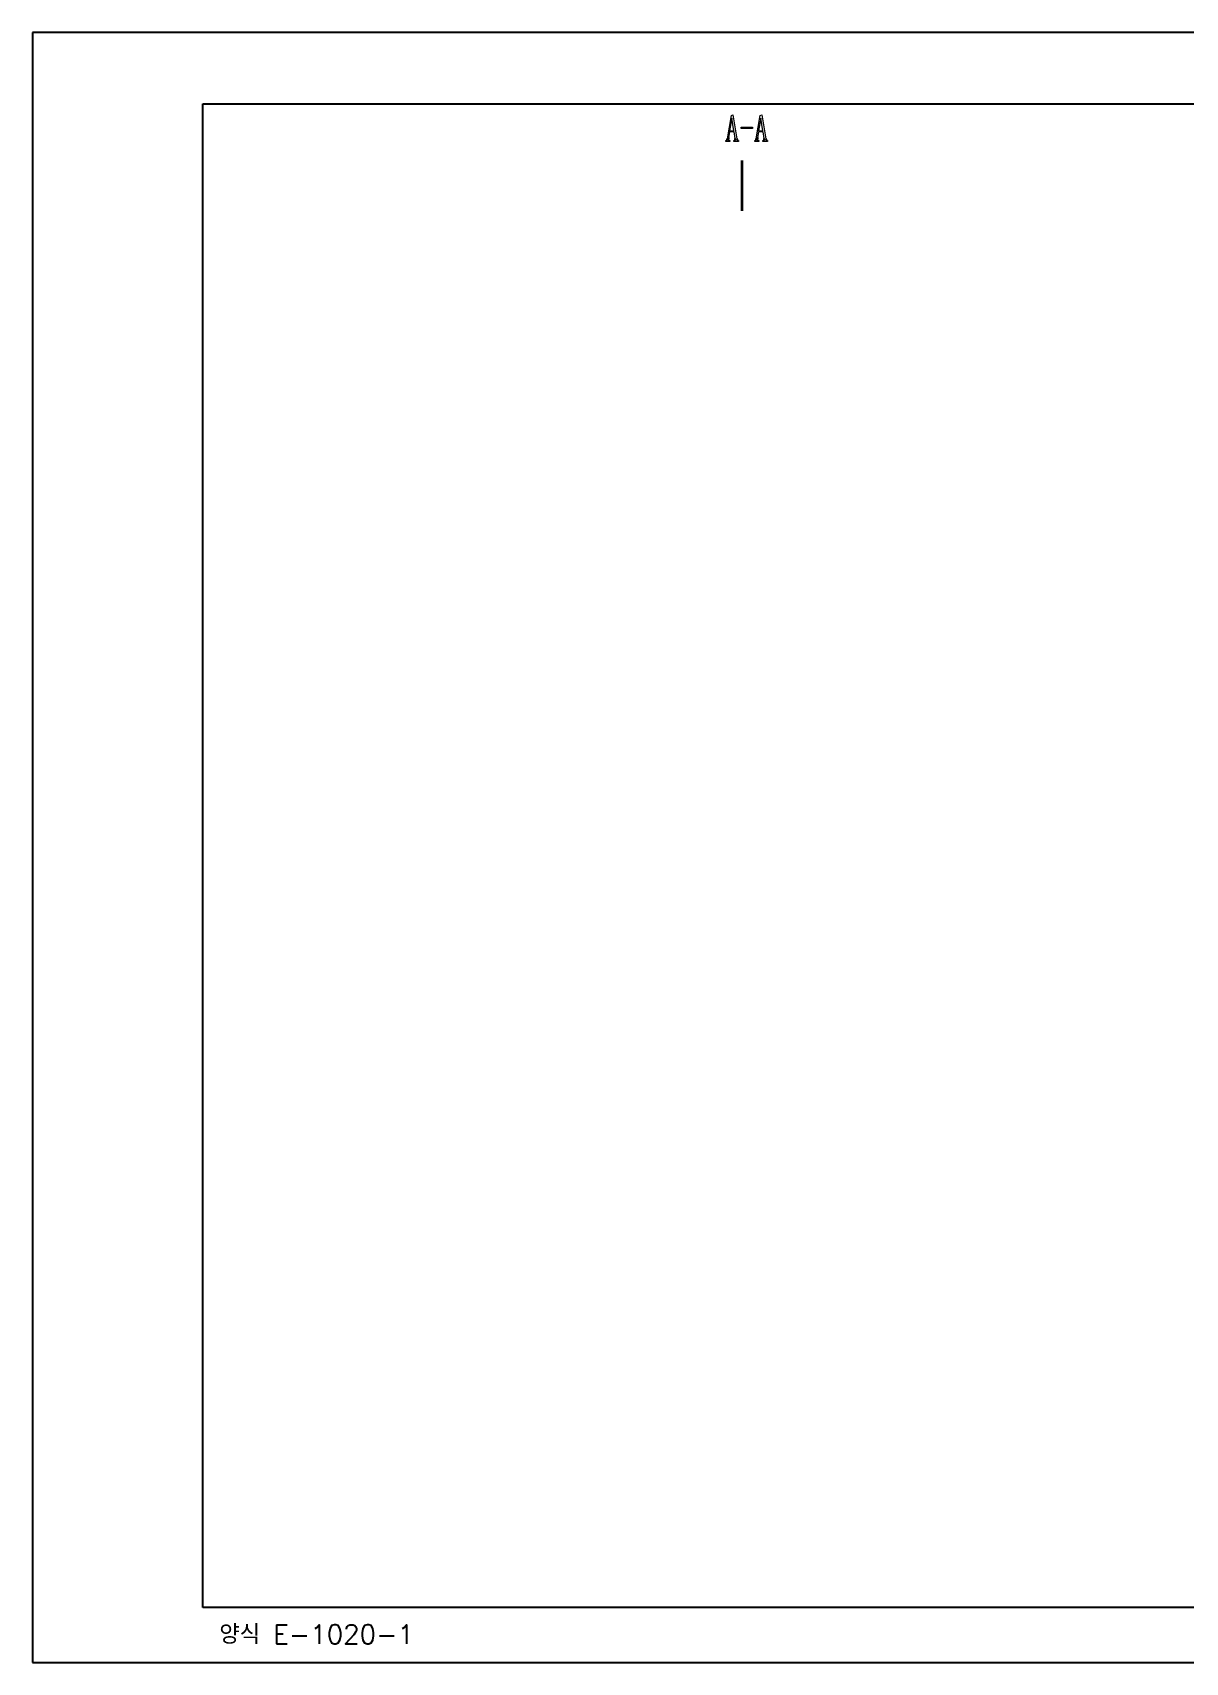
# Model space of a CAD drawing. Header units: millimetres. Extents: x -465 to -45, y 1 to 298.
# Drawn here: x -465 to -255, y 1.2 to 298.2 of the extents above; entities that cross this region are included whole.
import ezdxf

# ---------------------------------------------------------------- set-up
doc = ezdxf.new("R2010")
doc.units = ezdxf.units.MM
doc.header["$MEASUREMENT"] = 0
doc.layers.get('0').update_dxf_attribs({"linetype": 'CONTINUOUS'})
doc.layers.add('DWG', color=7, linetype='CONTINUOUS')
doc.layers.add('PDF_형상', color=7, linetype='CONTINUOUS')
doc.styles.add('GHS', font='ROMANS.shx', dxfattribs={"bigfont": 'GHS.shx'})

# ---------------------------------------------------------------- blocks, each defined once
blk = doc.blocks.new('BORDER')
for p, q in [((1, 1), (0, 1)), ((0, 1), (0, 0)), ((0, 0), (1, 0))]:
    blk.add_line(p, q)

msp = doc.modelspace()

# ---------------------------------------------------------------- linework, layer by layer
at = {"color": 4}
for p, q in [((-433.96703, 285.15421), (-55.96703, 285.15421)), ((-433.96703, 11.15421), (-433.96703, 285.15421)), ((-55.96703, 11.15421), (-433.96703, 11.15421))]:
    msp.add_line(p, q, dxfattribs=at)
at = {"layer": 'PDF_형상', "lineweight": 13}
for points in [[(-338.40109, 278.7762), (-337.67072, 283.05462), (-337.38788, 283.19425), (-336.67182, 278.7762)], [(-333.13094, 278.7762), (-332.40056, 283.05462), (-332.11772, 283.19425), (-331.40167, 278.7762)], [(-336.99405, 278.85855), (-337.18022, 280.09016), (-338.02516, 280.09016), (-338.19702, 279.02682)], [(-331.72389, 278.85855), (-331.91007, 280.09016), (-332.75501, 280.09016), (-332.92686, 279.02682)], [(-338.02516, 278.4683), (-337.97146, 278.4683), (-337.97146, 278.30002), (-338.66603, 278.30002), (-338.66603, 278.4683), (-338.60875, 278.4683)], [(-336.44627, 278.4683), (-336.39256, 278.4683), (-336.39256, 278.30002), (-337.19812, 278.30002), (-337.19812, 278.4683), (-337.12294, 278.4683)], [(-332.75501, 278.4683), (-332.7013, 278.4683), (-332.7013, 278.30002), (-333.39588, 278.30002), (-333.39588, 278.4683), (-333.33859, 278.4683)], [(-331.17611, 278.4683), (-331.12241, 278.4683), (-331.12241, 278.30002), (-331.92797, 278.30002), (-331.92797, 278.4683), (-331.85278, 278.4683)]]:
    msp.add_lwpolyline(points, dxfattribs=at)
for points in [[(-337.57405, 282.57844), (-337.59553, 282.57844), (-337.98936, 280.25843), (-337.19812, 280.25843)], [(-332.30389, 282.57844), (-332.32538, 282.57844), (-332.71921, 280.25843), (-331.92797, 280.25843)], [(-335.91638, 280.67733), (-335.91638, 280.92795), (-333.83267, 280.92795), (-333.83267, 280.67733)]]:
    msp.add_lwpolyline(points, close=True, dxfattribs=at)
at = {"layer": 'PDF_형상', "lineweight": 35}
msp.add_lwpolyline([(-335.78033, 274.86656), (-335.78033, 265.64379)], dxfattribs=at)
at = {"layer": 'PDF_형상', "lineweight": 13}
for centre in [(-337.25866, 278.80801), (-331.9885, 278.80801)]:
    msp.add_arc(centre, 0.95626, 180.1901496, 194.0598831, dxfattribs=at)
at = {"layer": 'PDF_형상', "lineweight": 25}
for points in [[(-338.60875, 278.4683), (-338.55862, 278.46472), (-338.51208, 278.4862), (-338.47628, 278.53632)], [(-338.47628, 278.53632), (-338.44047, 278.57928), (-338.41541, 278.66163), (-338.40109, 278.7762)], [(-338.19702, 279.02682), (-338.20776, 278.93015), (-338.21492, 278.85497), (-338.21492, 278.80484)], [(-338.18628, 278.5757), (-338.16479, 278.50052), (-338.11109, 278.46472), (-338.02516, 278.4683)], [(-337.12294, 278.4683), (-337.04775, 278.46472), (-337.00479, 278.4862), (-336.99047, 278.53632)], [(-336.97257, 278.66163), (-336.97257, 278.73324), (-336.97973, 278.80126), (-336.99405, 278.85855)], [(-336.99047, 278.53632), (-336.97615, 278.57928), (-336.97257, 278.62225), (-336.97257, 278.66163)], [(-336.67182, 278.7762), (-336.64676, 278.66163), (-336.61454, 278.57928), (-336.57874, 278.53632)], [(-336.57874, 278.53632), (-336.53935, 278.4862), (-336.49639, 278.46472), (-336.44627, 278.4683)], [(-333.33859, 278.4683), (-333.28847, 278.46472), (-333.24192, 278.4862), (-333.20612, 278.53632)], [(-333.20612, 278.53632), (-333.17032, 278.57928), (-333.14526, 278.66163), (-333.13094, 278.7762)], [(-332.92686, 279.02682), (-332.9376, 278.93015), (-332.94476, 278.85497), (-332.94476, 278.80484)], [(-332.91612, 278.5757), (-332.89464, 278.50052), (-332.84093, 278.46472), (-332.75501, 278.4683)], [(-331.85278, 278.4683), (-331.7776, 278.46472), (-331.73463, 278.4862), (-331.72031, 278.53632)], [(-331.70241, 278.66163), (-331.70241, 278.73324), (-331.70957, 278.80126), (-331.72389, 278.85855)], [(-331.72031, 278.53632), (-331.70599, 278.57928), (-331.70241, 278.62225), (-331.70241, 278.66163)], [(-331.40167, 278.7762), (-331.37661, 278.66163), (-331.34438, 278.57928), (-331.30858, 278.53632)], [(-331.30858, 278.53632), (-331.2692, 278.4862), (-331.22623, 278.46472), (-331.17611, 278.4683)]]:
    msp.add_open_spline(points, degree=3, dxfattribs=at)
at = {"layer": 'PDF_형상', "lineweight": 13}
for points in [[(-338.60875, 278.4683), (-338.55862, 278.46472), (-338.51208, 278.4862), (-338.47628, 278.53632)], [(-338.47628, 278.53632), (-338.44047, 278.57928), (-338.41541, 278.66163), (-338.40109, 278.7762)], [(-338.19702, 279.02682), (-338.20776, 278.93015), (-338.21492, 278.85497), (-338.21492, 278.80484)], [(-338.18628, 278.5757), (-338.16479, 278.50052), (-338.11109, 278.46472), (-338.02516, 278.4683)], [(-337.12294, 278.4683), (-337.04775, 278.46472), (-337.00479, 278.4862), (-336.99047, 278.53632)], [(-336.97257, 278.66163), (-336.97257, 278.73324), (-336.97973, 278.80126), (-336.99405, 278.85855)], [(-336.99047, 278.53632), (-336.97615, 278.57928), (-336.97257, 278.62225), (-336.97257, 278.66163)], [(-336.67182, 278.7762), (-336.64676, 278.66163), (-336.61454, 278.57928), (-336.57874, 278.53632)], [(-336.57874, 278.53632), (-336.53935, 278.4862), (-336.49639, 278.46472), (-336.44627, 278.4683)], [(-333.33859, 278.4683), (-333.28847, 278.46472), (-333.24192, 278.4862), (-333.20612, 278.53632)], [(-333.20612, 278.53632), (-333.17032, 278.57928), (-333.14526, 278.66163), (-333.13094, 278.7762)], [(-332.92686, 279.02682), (-332.9376, 278.93015), (-332.94476, 278.85497), (-332.94476, 278.80484)], [(-332.91612, 278.5757), (-332.89464, 278.50052), (-332.84093, 278.46472), (-332.75501, 278.4683)], [(-331.85278, 278.4683), (-331.7776, 278.46472), (-331.73463, 278.4862), (-331.72031, 278.53632)], [(-331.70241, 278.66163), (-331.70241, 278.73324), (-331.70957, 278.80126), (-331.72389, 278.85855)], [(-331.72031, 278.53632), (-331.70599, 278.57928), (-331.70241, 278.62225), (-331.70241, 278.66163)], [(-331.40167, 278.7762), (-331.37661, 278.66163), (-331.34438, 278.57928), (-331.30858, 278.53632)], [(-331.30858, 278.53632), (-331.2692, 278.4862), (-331.22623, 278.46472), (-331.17611, 278.4683)]]:
    msp.add_open_spline(points, degree=3, dxfattribs=at)

# ---------------------------------------------------------------- block references
at = {"xscale": 420, "yscale": 297, "zscale": 420}
msp.add_blockref('BORDER', (-464.96703, 1.15421), dxfattribs=at)

# ---------------------------------------------------------------- texts
at = {"layer": 'DWG', "style": 'GHS'}
msp.add_text('양식 E-1020-1', height=3.5, dxfattribs=at).set_placement((-430.94487, 4.52622))

doc.saveas('drawing.dxf')
